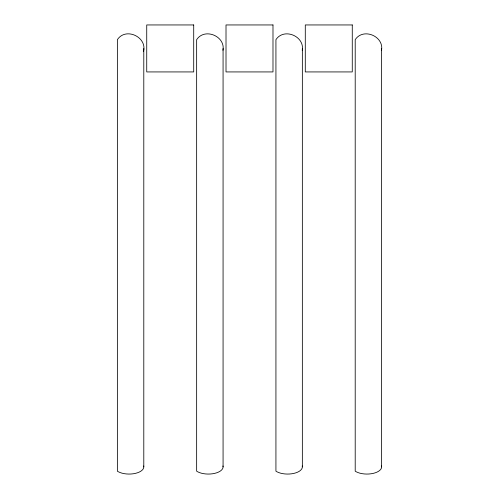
<?xml version="1.0" encoding="UTF-8"?>
<svg xmlns="http://www.w3.org/2000/svg" width="499" height="499" viewBox="0 0 499 499"><rect width="100%" height="100%" fill="white"/><g stroke="black" fill="none" stroke-linecap="round" stroke-linejoin="round"><path stroke-width="0.75" d="M143.681 465.972A14.683 7.192 0 0 1 135.366 473.383A14.683 7.192 0 0 1 118.413 471.798L117.371 471.181L117.371 39.671C125.854 26.771 147.523 37.282 143.45 51.509M222.959 465.972A14.683 7.192 0 0 1 214.645 473.383A14.683 7.192 0 0 1 197.691 471.798L196.65 471.181L196.65 39.671C204.765 27.339 225.654 36.39 222.959 50.299M302.238 465.972A14.683 7.192 0 0 1 293.923 473.383A14.683 7.192 0 0 1 276.97 471.798L275.928 471.181L275.928 39.671C284.043 27.339 304.926 36.39 302.238 50.299M381.517 465.972A14.683 7.192 0 0 1 373.202 473.383A14.683 7.192 0 0 1 356.249 471.798L355.207 471.181L355.207 39.671C363.322 27.339 384.205 36.39 381.517 50.299M381.629 48.534L381.629 466.871M302.35 48.534L302.35 466.871M223.072 48.534L223.072 466.871M143.793 48.534L143.793 466.871M193.712 24.95L146.731 24.95L146.731 71.931L193.712 71.931L193.712 24.95M272.99 24.95L226.01 24.95L226.01 71.931L272.99 71.931L272.99 24.95M352.269 24.95L305.288 24.95L305.288 71.931L352.269 71.931L352.269 24.95"/></g></svg>
